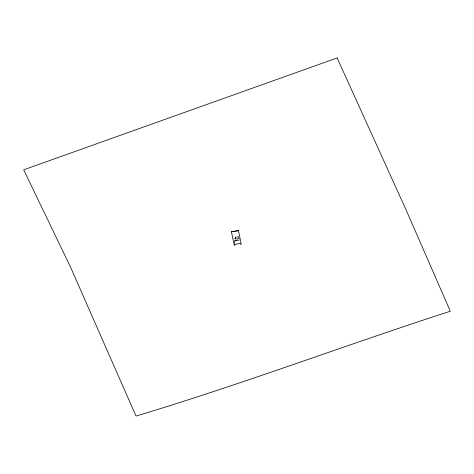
<?xml version="1.0" encoding="UTF-8"?>
<svg xmlns="http://www.w3.org/2000/svg" width="474" height="474" viewBox="0 0 474 474"><rect width="100%" height="100%" fill="white"/><g stroke="black" fill="none" stroke-linecap="round" stroke-linejoin="round"><path stroke-width="0.36" stroke-dasharray="2.37 1.78" d="M235.726 237.533L235.768 239.139L235.845 237.51M239.263 238.511L237.575 239.186L235.868 239.103L235.418 237.041A4.669 2.003 -11.9 0 0 237.373 236.319A4.669 2.003 -11.9 0 0 238.849 236.39M238.831 238.067L237.077 238.606L235.454 238.369M233.694 238.434L238.552 237.581M235.75 239.009L235.726 238.292M234.695 243.755L234.606 240.377L240.081 239.411M234.908 240.792L239.074 240.028M234.831 240.905L239.145 240.128M234.831 243.209L234.778 241.183L240.253 240.223M237.385 236.319L237.515 236.947A4.669 2.003 -11.9 0 0 238.813 237.024M235.418 237.041L235.59 238.997M235.886 239.115L235.578 238.244L235.768 239.139M234.606 240.377L234.778 241.183M239.097 237.901L238.991 238.57L238.979 237.972M237.51 236.947A4.669 2.003 -11.9 0 1 235.554 237.675"/><path stroke-width="0.71" d="M238.434 230.666L241.272 244.116L240.359 244.276L240.188 243.464L234.713 244.43L234.885 245.236L234.328 245.336L231.425 231.816L238.452 230.583M231.348 231.81L238.458 230.607M337.132 57.952L23.7 169.811L70.839 267.792L136.02 416.048C241.847 384.319 345.202 345.208 450.3 311.24L406.011 209.727L337.132 57.952"/></g></svg>
